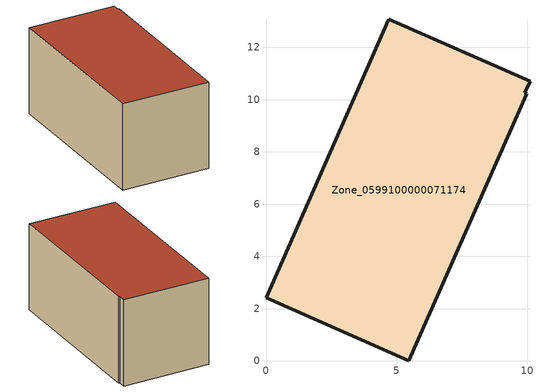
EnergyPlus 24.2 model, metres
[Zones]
Zone_0599100000071174
 floor ground (C_G): 0,2.41 4.71,13.08 10.11,10.71 9.91,10.27 9.98,10.23 5.47,0 z0
 wall outside (C_F): 0,2.41 5.47,0 9.98,10.23 9.91,10.27 10.11,10.71 4.71,13.08 0,2.41 z0:5.85
 roof outside (C_R): 4.71,13.08 0,2.41 5.47,0 9.98,10.23 9.91,10.27 10.11,10.71 z5.85
[BUILDING]
Pand.0599100000071174: North Axis=0; Terrain=City; Loads Convergence Tolerance Value=0.04; Temperature Convergence Tolerance Value=0.4; Solar Distribution=FullExterior; Maximum Number of Warmup Days=25; Minimum Number of Warmup Days=1
[Site:Location]
Rotterdam.The.Hague.AP_ZH_NLD Design_Conditions: Latitude=51.96; Longitude=4.45; Time Zone=1; Elevation=-4.5
[SITE:GROUNDTEMPERATURE:BUILDINGSURFACE]
18, 18, 18, 18, 18, 18, 18, 18, 18, 18, 18, 18
[MATERIAL] Thermal Absorptance=0.9; Solar Absorptance=0.7; Visible Absorptance=0.7
Name | Roughness | Thickness | Conductivity | Density | Specific Heat
G.TI.1946-1964 | MediumSmooth | 0.15 | 1 | 540 | 1210
F.TI.1946-1964 | Rough | 0.3 | 0.857143 | 1920 | 840
R.TI.1946-1964 | MediumRough | 0.2 | 0.277778 | 1500 | 1000
[CONSTRUCTION]
C_G: G.TI.1946-1964
C_F: F.TI.1946-1964
C_R: R.TI.1946-1964
[ZONE]
Zone_0599100000071174: Type=1; Multiplier=1; Ceiling Height=Autocalculate; Volume=Autocalculate; Floor Area=autocalculate; Part of Total Floor Area=Yes
[ZONEINFILTRATION:DESIGNFLOWRATE]
Infil_Zone_0599100000071174: Zone or ZoneList or Space or SpaceList=Zone_0599100000071174; Schedule=AlwaysOn; Design Flow Rate Calculation Method=Flow/Area; Flow Rate per Floor Area=0.003; Constant Term Coefficient=1; Temperature Term Coefficient=0; Velocity Term Coefficient=0; Velocity Squared Term Coefficient=0
[HVACTEMPLATE:ZONE:IDEALLOADSAIRSYSTEM]
Zone_0599100000071174: Maximum Heating Supply Air Temperature=50; Minimum Cooling Supply Air Temperature=13; Maximum Heating Supply Air Humidity Ratio=0.0156; Minimum Cooling Supply Air Humidity Ratio=0.0077; Heating Limit=NoLimit; Cooling Limit=NoLimit; Dehumidification Control Type=ConstantSensibleHeatRatio; Cooling Sensible Heat Ratio=0.7; Dehumidification Setpoint=60; Humidification Control Type=None; Humidification Setpoint=30; Outdoor Air Method=None; Outdoor Air Flow Rate per Person=0.00944; Outdoor Air Flow Rate per Zone Floor Area=0; Outdoor Air Flow Rate per Zone=0; Demand Controlled Ventilation Type=None; Outdoor Air Economizer Type=NoEconomizer; Heat Recovery Type=None; Sensible Heat Recovery Effectiveness=0.7; Latent Heat Recovery Effectiveness=0.65
[ZONECONTROL:THERMOSTAT]
ThermostatControl_Zone_0599100000071174: Zone or ZoneList=Zone_0599100000071174; Control Type Schedule=DualSetpointControlType; Control 1=Thermostat_Zone_0599100000071174; Temperature Difference Between Cutout And Setpoint=0
[THERMOSTATSETPOINT:DUALSETPOINT]
Thermostat_Zone_0599100000071174: Heating Setpoint Temperature Schedule=HeatingSetpoint_Zone_0599100000071174; Cooling Setpoint Temperature Schedule=CoolingSetpoint_Zone_0599100000071174
[SCHEDULE:COMPACT]
HeatingSetpoint_Zone_0599100000071174: Through: 12/31, For: AllDays, Until: 24:00, 21
CoolingSetpoint_Zone_0599100000071174: Through: 12/31, For: AllDays, Until: 24:00, 24
DualSetpointControlType: Through: 12/31, For: AllDays, Until: 24:00, 4
AlwaysOn: Through: 12/31, For: AllDays, Until: 24:00, 1
